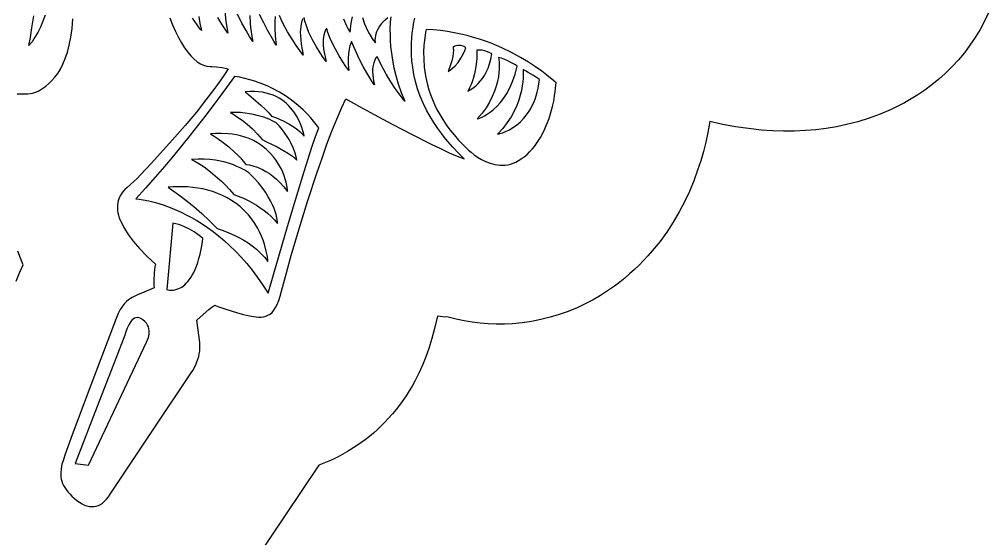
# Model space of a CAD drawing. Extents: x 0 to 500, y 0 to 300.
# Drawn here: x 61.8 to 152.7, y 137.7 to 186.4 of the extents above; entities that cross this region are included whole.
import ezdxf

# ---------------------------------------------------------------- set-up
doc = ezdxf.new("R2010")
doc.units = 0
doc.layers.add('Nível Padrão', color=18, linetype='CONTINUOUS')

msp = doc.modelspace()

# ---------------------------------------------------------------- linework, layer by layer
at = {"layer": 'Nível Padrão'}
for points in [[(61.624, 179.436), (62.15, 179.409), (62.636, 179.428), (63.073, 179.492), (63.27, 179.541), (63.452, 179.602), (63.618, 179.673), (63.767, 179.756), (64.049, 179.943), (64.333, 180.153), (64.618, 180.392), (64.898, 180.665), (65.173, 180.977), (65.438, 181.335), (65.692, 181.743), (65.929, 182.206), (66.149, 182.73), (66.347, 183.321), (66.521, 183.983), (66.667, 184.722), (66.784, 185.544), (66.867, 186.453)], [(64.253, 186.801), (64.043, 186.227), (63.815, 185.689), (63.569, 185.189), (63.307, 184.729), (63.03, 184.313), (62.738, 183.942), (62.883, 184.713), (63.027, 185.599), (63.186, 186.75)], [(75.939, 186.549), (76.214, 185.882), (76.491, 185.267), (76.772, 184.704), (77.056, 184.194), (77.342, 183.736), (77.632, 183.33), (77.925, 182.977), (78.22, 182.677), (78.518, 182.43), (78.818, 182.237), (79.121, 182.097), (79.426, 182.011), (79.734, 181.979), (79.899, 181.976), (80.316, 181.953), (80.867, 181.889), (81.157, 181.834), (81.436, 181.762), (81.095, 181.248), (80.674, 180.642), (80.089, 179.834), (79.344, 178.848), (78.441, 177.709), (77.385, 176.439), (76.178, 175.062), (74.24, 172.915), (73.218, 171.812), (72.897, 171.488), (72.618, 171.229), (71.941, 170.639), (71.726, 170.436), (71.528, 170.21), (71.353, 169.959), (71.208, 169.681), (71.102, 169.373), (71.042, 169.033), (71.034, 168.66), (71.053, 168.46), (71.088, 168.251), (71.14, 168.032), (71.21, 167.803), (71.407, 167.316), (71.687, 166.787), (72.058, 166.213), (72.527, 165.593), (73.101, 164.924), (73.788, 164.204), (74.596, 163.432), (74.562, 163.195), (74.496, 162.616), (74.448, 161.891), (74.448, 161.535), (74.472, 161.216), (73.617, 160.851), (72.937, 160.553), (72.434, 160.321), (72.263, 160.227), (72.082, 160.106), (71.892, 159.949), (71.697, 159.75), (71.501, 159.498), (71.305, 159.187), (71.112, 158.809), (70.926, 158.355), (68.306, 151.446), (66.685, 147.107), (66.119, 145.536), (65.938, 145.003), (65.84, 144.678), (65.756, 144.261), (65.72, 143.859), (65.722, 143.662), (65.739, 143.467), (65.773, 143.272), (65.824, 143.079), (65.894, 142.885), (65.984, 142.69), (66.095, 142.494), (66.227, 142.297), (66.383, 142.096), (66.563, 141.893), (66.769, 141.686), (67.001, 141.475), (67.245, 141.276), (67.485, 141.106), (67.722, 140.966), (67.954, 140.855), (68.182, 140.775), (68.405, 140.723), (68.624, 140.702), (68.839, 140.71), (69.048, 140.748), (69.252, 140.816), (69.451, 140.914), (69.645, 141.042), (69.833, 141.2), (70.015, 141.389), (70.191, 141.607), (70.361, 141.856), (71.923, 144.228), (74.491, 148.074), (77.953, 153.237), (78.107, 153.474), (78.26, 153.749), (78.43, 154.108), (78.59, 154.538), (78.658, 154.775), (78.714, 155.024), (78.755, 155.283), (78.777, 155.551), (78.777, 155.825), (78.752, 156.105), (78.548, 157.712), (78.498, 158.194), (79.071, 158.725), (79.612, 159.183), (79.896, 159.401), (80.17, 159.588), (80.456, 159.479), (81.193, 159.216), (82.195, 158.899), (82.737, 158.752), (83.276, 158.628), (83.791, 158.532), (84.038, 158.5), (84.278, 158.483), (84.509, 158.485), (84.732, 158.51), (84.946, 158.563), (85.152, 158.647), (85.348, 158.766), (85.535, 158.924), (85.712, 159.124), (85.878, 159.372), (86.034, 159.67), (86.18, 160.023), (86.314, 160.434), (86.436, 160.908), (86.785, 162.281), (87.334, 164.26), (88.042, 166.667), (88.865, 169.326), (89.761, 172.06), (90.223, 173.4), (90.688, 174.693), (91.149, 175.916), (91.603, 177.047), (92.042, 178.065), (92.462, 178.948), (93.739, 178.237), (95.117, 177.482), (96.792, 176.582), (98.62, 175.624), (100.454, 174.7), (101.328, 174.278), (102.148, 173.898), (102.898, 173.571), (103.557, 173.309), (103.418, 173.439), (103.04, 173.816), (102.486, 174.414), (101.814, 175.209), (101.454, 175.673), (101.088, 176.177), (100.723, 176.719), (100.367, 177.295), (100.028, 177.902), (99.713, 178.537), (99.429, 179.198), (99.186, 179.881), (98.989, 180.566), (98.838, 181.234), (98.728, 181.88), (98.655, 182.501), (98.615, 183.093), (98.602, 183.653), (98.612, 184.177), (98.64, 184.661), (98.683, 185.102), (98.734, 185.496), (98.847, 186.128), (98.941, 186.529)], [(78.669, 186.669), (78.779, 186.032), (78.923, 185.347), (78.807, 185.486), (78.503, 185.884), (78.078, 186.515)], [(81.098, 187.175), (81.211, 186.21), (81.297, 185.679), (81.406, 185.117), (81.129, 185.492), (80.825, 185.954), (80.448, 186.592)], [(83.444, 186.762), (83.475, 186.039), (83.512, 185.643), (83.567, 185.227), (83.64, 184.792), (83.735, 184.34), (83.433, 184.808), (83.108, 185.35), (82.715, 186.058), (82.29, 186.903)], [(152.735, 187.028), (152.355, 186.232), (151.936, 185.457), (151.481, 184.705), (150.988, 183.977), (150.46, 183.274), (149.897, 182.599), (149.3, 181.951), (148.671, 181.333), (148.059, 180.785), (147.422, 180.265), (146.763, 179.775), (146.082, 179.314), (145.476, 178.94), (144.857, 178.587), (144.226, 178.256), (143.583, 177.948), (142.569, 177.516), (141.535, 177.136), (140.483, 176.809), (139.415, 176.536), (138.457, 176.337), (137.493, 176.178), (136.523, 176.058), (135.549, 175.977), (134.524, 175.933), (133.499, 175.927), (132.474, 175.959), (131.45, 176.028), (130.227, 176.158), (129.011, 176.334), (127.802, 176.557), (126.602, 176.827), (126.41, 175.788), (126.214, 174.892), (125.988, 174.004), (125.733, 173.123), (125.449, 172.251), (125.081, 171.252), (124.672, 170.269), (124.22, 169.306), (123.728, 168.362), (123.164, 167.394), (122.553, 166.457), (121.895, 165.552), (121.192, 164.681), (120.793, 164.225), (120.381, 163.782), (119.957, 163.351), (119.52, 162.933), (119.072, 162.527), (118.611, 162.135), (118.139, 161.756), (117.656, 161.391), (117.01, 160.937), (116.345, 160.511), (115.663, 160.113), (114.964, 159.744), (114.151, 159.361), (113.32, 159.018), (112.475, 158.718), (111.617, 158.46), (110.747, 158.245), (109.867, 158.073), (108.978, 157.945), (108.083, 157.861), (107.322, 157.826), (106.561, 157.822), (105.802, 157.85), (105.044, 157.909), (104.29, 158), (103.54, 158.121), (102.795, 158.274), (102.056, 158.458), (101.561, 158.509), (101.069, 158.575), (100.772, 157.407), (100.526, 156.467), (100.24, 155.539), (99.961, 154.753), (99.649, 153.981), (99.305, 153.222), (98.927, 152.479), (98.668, 152.012), (98.395, 151.553), (98.108, 151.103), (97.807, 150.663), (97.493, 150.231), (97.165, 149.81), (96.825, 149.398), (96.472, 148.997), (96.13, 148.632), (95.778, 148.277), (95.416, 147.934), (95.044, 147.603), (94.663, 147.283), (94.272, 146.975), (93.465, 146.395), (92.623, 145.865), (92.191, 145.62), (91.751, 145.387), (91.304, 145.167), (90.85, 144.96), (90.389, 144.768), (89.922, 144.588), (86.729, 139.826), (84.185, 136.014)], [(85.841, 186.684), (85.811, 186.199), (85.807, 185.59), (85.841, 184.853), (85.926, 183.982), (85.696, 184.366), (85.118, 185.391), (84.753, 186.082), (84.364, 186.862)], [(88.439, 186.465), (88.345, 186.269), (88.257, 185.956), (88.223, 185.747), (88.2, 185.5), (88.19, 185.212), (88.197, 184.879), (88.224, 184.5), (88.274, 184.071), (88.35, 183.588), (88.455, 183.05), (88.141, 183.476), (87.81, 183.953), (87.414, 184.557), (86.994, 185.251), (86.589, 185.999), (86.405, 186.381), (86.24, 186.763)], [(96.676, 186.638), (96.63, 186.168), (96.599, 185.424), (96.6, 184.959), (96.62, 184.438), (96.662, 183.865), (96.732, 183.243), (96.833, 182.578), (96.971, 181.871), (97.15, 181.129), (97.374, 180.355), (97.65, 179.552), (97.981, 178.725), (97.729, 179.045), (97.448, 179.424), (97.094, 179.929), (96.689, 180.547), (96.255, 181.264), (95.815, 182.066), (95.392, 182.937), (95.28, 182.788), (95.177, 182.594), (95.074, 182.315), (94.995, 181.945), (94.972, 181.725), (94.965, 181.481), (94.975, 181.212), (95.006, 180.917), (95.062, 180.597), (95.144, 180.25), (94.94, 180.554), (94.71, 180.916), (94.419, 181.401), (94.084, 181.999), (93.722, 182.696), (93.35, 183.48), (92.987, 184.341), (92.915, 184.152), (92.847, 183.923), (92.776, 183.61), (92.715, 183.216), (92.679, 182.747), (92.682, 182.205), (92.738, 181.597), (92.463, 181.988), (92.174, 182.423), (91.832, 182.971), (91.474, 183.596), (91.136, 184.261), (90.986, 184.599), (90.854, 184.932), (90.746, 185.259), (90.665, 185.573), (90.636, 185.539), (90.565, 185.43), (90.476, 185.231), (90.394, 184.93), (90.363, 184.738), (90.343, 184.515), (90.336, 184.26), (90.346, 183.971), (90.375, 183.647), (90.428, 183.286), (90.506, 182.886), (90.613, 182.446), (90.334, 182.838), (90.041, 183.277), (89.697, 183.835), (89.337, 184.479), (89, 185.175), (88.851, 185.533), (88.723, 185.891), (88.618, 186.246), (88.543, 186.593)], [(92.228, 186.451), (92.52, 185.807), (92.682, 185.502), (92.857, 185.215), (92.882, 185.501), (92.923, 185.814), (92.992, 186.201), (93.096, 186.63)], [(94.014, 186.573), (94.223, 185.989), (94.494, 185.374), (94.653, 185.066), (94.83, 184.763), (95.025, 184.469), (95.239, 184.191), (95.23, 184.255), (95.221, 184.435), (95.239, 184.709), (95.311, 185.059), (95.377, 185.255), (95.466, 185.463), (95.583, 185.679), (95.731, 185.902), (95.913, 186.128), (96.133, 186.355), (96.394, 186.58)], [(61.558, 161.854), (61.866, 162.624), (62.213, 163.378), (61.948, 164.017), (61.714, 164.667)]]:
    msp.add_lwpolyline(points, dxfattribs=at)
for points in [[(112.176, 180.447), (111.954, 180.649), (111.306, 181.186), (110.831, 181.547), (110.259, 181.951), (109.595, 182.385), (108.841, 182.837), (108.001, 183.292), (107.079, 183.737), (106.077, 184.159), (105.548, 184.358), (105, 184.545), (104.434, 184.72), (103.851, 184.881), (103.25, 185.027), (102.632, 185.155), (101.998, 185.263), (101.348, 185.351), (100.683, 185.417), (100.002, 185.459), (99.941, 185.198), (99.883, 184.888), (99.823, 184.469), (99.774, 183.954), (99.749, 183.35), (99.758, 182.668), (99.816, 181.917), (99.867, 181.52), (99.934, 181.108), (100.02, 180.685), (100.125, 180.25), (100.252, 179.806), (100.401, 179.353), (100.575, 178.892), (100.775, 178.426), (101.002, 177.954), (101.258, 177.479), (101.545, 177.001), (101.864, 176.522), (102.217, 176.043), (102.604, 175.565), (103.029, 175.09), (103.492, 174.618), (103.613, 174.485), (103.954, 174.15), (104.198, 173.938), (104.485, 173.711), (104.812, 173.482), (105.175, 173.263), (105.57, 173.066), (105.993, 172.903), (106.441, 172.787), (106.672, 172.749), (106.908, 172.728), (107.149, 172.724), (107.393, 172.74), (107.64, 172.776), (107.889, 172.834), (108.141, 172.915), (108.395, 173.022), (108.65, 173.155), (108.906, 173.316), (109.185, 173.523), (109.449, 173.744), (109.696, 173.98), (109.928, 174.229), (110.145, 174.489), (110.348, 174.758), (110.537, 175.036), (110.713, 175.321), (111.025, 175.905), (111.29, 176.5), (111.512, 177.093), (111.693, 177.673), (111.838, 178.228), (111.951, 178.747), (112.036, 179.218), (112.097, 179.629), (112.162, 180.227), (112.176, 180.447)], [(102.047, 181.521), (102.241, 181.654), (102.45, 181.823), (102.702, 182.062), (102.977, 182.373), (103.25, 182.757), (103.379, 182.977), (103.5, 183.215), (103.608, 183.473), (103.703, 183.75), (103.616, 183.811), (103.513, 183.867), (103.373, 183.921), (103.201, 183.959), (102.999, 183.969), (102.771, 183.935), (102.519, 183.845), (102.538, 183.691), (102.544, 183.501), (102.531, 183.24), (102.486, 182.91), (102.399, 182.511), (102.257, 182.048), (102.047, 181.521)], [(103.895, 179.652), (103.976, 179.691), (104.192, 179.818), (104.505, 180.044), (104.685, 180.2), (104.875, 180.385), (105.07, 180.603), (105.264, 180.854), (105.453, 181.14), (105.632, 181.463), (105.797, 181.825), (105.941, 182.228), (106.06, 182.672), (106.15, 183.16), (106.02, 183.231), (105.684, 183.378), (105.466, 183.45), (105.229, 183.503), (104.984, 183.525), (104.74, 183.505), (104.746, 183.141), (104.731, 182.732), (104.686, 182.212), (104.594, 181.614), (104.526, 181.295), (104.441, 180.967), (104.337, 180.635), (104.213, 180.303), (104.066, 179.974), (103.895, 179.652)], [(104.776, 177.061), (104.899, 177.1), (105.231, 177.238), (105.458, 177.355), (105.717, 177.51), (106, 177.706), (106.302, 177.948), (106.614, 178.239), (106.931, 178.585), (107.244, 178.988), (107.549, 179.454), (107.836, 179.986), (108.1, 180.589), (108.334, 181.266), (108.438, 181.634), (108.531, 182.022), (108.363, 182.127), (107.937, 182.37), (107.664, 182.509), (107.371, 182.641), (107.071, 182.751), (106.781, 182.828), (106.802, 182.696), (106.836, 182.326), (106.844, 182.062), (106.838, 181.751), (106.812, 181.399), (106.761, 181.008), (106.68, 180.585), (106.562, 180.133), (106.403, 179.656), (106.195, 179.159), (105.935, 178.647), (105.615, 178.123), (105.231, 177.593), (104.776, 177.061)], [(89.911, 176.229), (89.794, 176.401), (89.44, 176.864), (89.171, 177.178), (88.842, 177.533), (88.45, 177.919), (87.995, 178.326), (87.477, 178.742), (86.894, 179.158), (86.247, 179.563), (85.534, 179.946), (85.153, 180.126), (84.755, 180.298), (84.34, 180.458), (83.909, 180.607), (83.46, 180.743), (82.995, 180.864), (82.512, 180.969), (82.013, 181.057), (81.263, 180.01), (80.39, 178.825), (79.242, 177.309), (77.862, 175.544), (76.294, 173.613), (75.452, 172.611), (74.579, 171.599), (73.681, 170.586), (72.762, 169.583), (73.083, 169.548), (73.464, 169.486), (73.974, 169.382), (74.599, 169.223), (75.326, 168.998), (76.14, 168.696), (76.576, 168.513), (77.029, 168.307), (77.497, 168.076), (77.979, 167.819), (78.472, 167.535), (78.975, 167.222), (79.487, 166.878), (80.005, 166.503), (80.529, 166.095), (81.055, 165.653), (81.583, 165.175), (82.111, 164.66), (82.637, 164.106), (83.16, 163.513), (83.677, 162.878), (84.188, 162.201), (84.689, 161.48), (85.18, 160.713), (85.71, 162.583), (86.986, 166.992), (87.759, 169.587), (88.543, 172.141), (89.28, 174.43), (89.612, 175.404), (89.911, 176.229)], [(110.62, 180.756), (110.063, 181.128), (109.558, 181.437), (109.306, 181.577), (109.075, 181.691), (109.087, 181.549), (109.095, 181.15), (109.084, 180.867), (109.057, 180.535), (109.007, 180.159), (108.93, 179.744), (108.82, 179.295), (108.672, 178.817), (108.481, 178.315), (108.241, 177.795), (107.948, 177.261), (107.594, 176.718), (107.177, 176.172), (106.69, 175.627), (106.839, 175.662), (107.236, 175.792), (107.504, 175.906), (107.807, 176.057), (108.133, 176.253), (108.475, 176.496), (108.822, 176.792), (109.165, 177.146), (109.496, 177.563), (109.653, 177.796), (109.803, 178.047), (109.946, 178.316), (110.079, 178.604), (110.202, 178.911), (110.314, 179.237), (110.412, 179.585), (110.497, 179.953), (110.567, 180.344), (110.62, 180.756)], [(83.029, 179.6), (83.34, 179.347), (84.065, 178.737), (84.484, 178.368), (84.889, 177.992), (85.239, 177.639), (85.497, 177.337), (85.852, 177.206), (86.234, 177.047), (86.698, 176.83), (87.202, 176.558), (87.706, 176.234), (87.945, 176.054), (88.169, 175.861), (88.372, 175.657), (88.549, 175.442), (88.51, 175.641), (88.453, 175.869), (88.365, 176.162), (88.241, 176.508), (88.075, 176.89), (87.863, 177.296), (87.599, 177.71), (87.279, 178.118), (87.096, 178.315), (86.897, 178.505), (86.681, 178.687), (86.448, 178.859), (86.197, 179.018), (85.928, 179.163), (85.639, 179.292), (85.331, 179.403), (85.002, 179.495), (84.652, 179.566), (84.28, 179.614), (83.886, 179.637), (83.47, 179.633), (83.029, 179.6)], [(81.648, 177.677), (81.963, 177.48), (82.307, 177.248), (82.734, 176.939), (83.21, 176.563), (83.704, 176.13), (84.182, 175.648), (84.405, 175.392), (84.612, 175.127), (85.034, 174.931), (86.008, 174.444), (86.564, 174.139), (87.095, 173.818), (87.543, 173.5), (87.72, 173.348), (87.856, 173.204), (87.803, 173.508), (87.711, 173.856), (87.552, 174.305), (87.31, 174.836), (87.152, 175.124), (86.967, 175.425), (86.752, 175.736), (86.506, 176.053), (86.226, 176.375), (85.91, 176.698), (85.613, 176.863), (85.253, 177.03), (84.763, 177.219), (84.149, 177.404), (83.799, 177.487), (83.42, 177.559), (83.015, 177.618), (82.584, 177.659), (82.128, 177.68), (81.648, 177.677)], [(79.764, 175.661), (80.105, 175.451), (80.482, 175.201), (80.95, 174.864), (81.477, 174.448), (82.028, 173.961), (82.303, 173.693), (82.57, 173.409), (82.827, 173.112), (83.07, 172.802), (83.164, 172.793), (83.429, 172.75), (83.835, 172.645), (84.083, 172.562), (84.355, 172.452), (84.649, 172.314), (84.96, 172.144), (85.285, 171.939), (85.621, 171.694), (85.963, 171.408), (86.309, 171.076), (86.655, 170.695), (86.998, 170.261), (86.991, 170.372), (86.954, 170.68), (86.859, 171.146), (86.781, 171.428), (86.679, 171.736), (86.548, 172.064), (86.386, 172.41), (86.19, 172.767), (85.955, 173.132), (85.678, 173.5), (85.356, 173.865), (84.986, 174.224), (84.564, 174.572), (84.19, 174.826), (83.8, 175.041), (83.4, 175.219), (82.995, 175.363), (82.59, 175.477), (82.192, 175.563), (81.805, 175.626), (81.436, 175.668), (80.771, 175.704), (80.241, 175.698), (79.89, 175.674), (79.764, 175.661)], [(77.989, 173.264), (78.309, 173.102), (78.682, 172.883), (79.172, 172.559), (79.762, 172.118), (80.432, 171.55), (80.792, 171.215), (81.165, 170.844), (81.55, 170.436), (81.943, 169.99), (82.374, 169.831), (82.848, 169.629), (83.436, 169.34), (84.094, 168.963), (84.437, 168.74), (84.78, 168.494), (85.12, 168.224), (85.45, 167.93), (85.766, 167.612), (86.061, 167.269), (86.056, 167.368), (86.018, 167.649), (85.918, 168.093), (85.834, 168.369), (85.723, 168.677), (85.58, 169.016), (85.402, 169.383), (85.184, 169.774), (84.923, 170.188), (84.614, 170.621), (84.254, 171.072), (83.839, 171.537), (83.365, 172.014), (83.27, 172.08), (82.992, 172.251), (82.539, 172.488), (82.251, 172.619), (81.922, 172.751), (81.554, 172.88), (81.149, 173), (80.707, 173.107), (80.23, 173.195), (79.718, 173.26), (79.173, 173.296), (78.596, 173.299), (77.989, 173.264)], [(75.787, 170.671), (76.271, 170.334), (76.801, 169.948), (77.458, 169.45), (78.19, 168.863), (78.949, 168.21), (79.685, 167.517), (80.029, 167.162), (80.348, 166.806), (80.485, 166.767), (80.86, 166.644), (81.421, 166.429), (82.114, 166.114), (82.494, 165.917), (82.887, 165.692), (83.287, 165.437), (83.687, 165.153), (84.08, 164.838), (84.46, 164.49), (84.82, 164.11), (85.153, 163.696), (85.143, 163.818), (85.098, 164.158), (84.999, 164.674), (84.824, 165.325), (84.702, 165.688), (84.553, 166.07), (84.375, 166.464), (84.165, 166.867), (83.922, 167.273), (83.641, 167.677), (83.321, 168.073), (82.958, 168.457), (82.567, 168.814), (82.162, 169.135), (81.744, 169.422), (81.316, 169.675), (80.877, 169.897), (80.43, 170.088), (79.976, 170.251), (79.517, 170.386), (79.052, 170.496), (78.585, 170.582), (78.115, 170.645), (77.645, 170.686), (77.176, 170.708), (76.709, 170.712), (76.246, 170.699), (75.787, 170.671)], [(79.06, 165.842), (78.834, 166.034), (78.57, 166.236), (78.222, 166.475), (77.802, 166.724), (77.322, 166.958), (77.063, 167.061), (76.794, 167.151), (76.516, 167.224), (76.231, 167.278), (75.665, 161.07), (75.778, 161.04), (75.91, 161.018), (76.084, 161.007), (76.293, 161.019), (76.531, 161.064), (76.79, 161.154), (77.066, 161.3), (77.351, 161.514), (77.495, 161.649), (77.638, 161.806), (77.781, 161.985), (77.922, 162.188), (78.061, 162.416), (78.196, 162.671), (78.327, 162.954), (78.453, 163.267), (78.573, 163.61), (78.687, 163.986), (78.793, 164.396), (78.891, 164.841), (78.981, 165.322), (79.06, 165.842)], [(67.065, 144.759), (68.335, 144.586), (73.77, 156.123), (73.872, 156.337), (73.953, 156.574), (74.012, 156.869), (74.025, 157.033), (74.02, 157.203), (73.994, 157.378), (73.944, 157.554), (73.866, 157.73), (73.755, 157.902), (73.607, 158.068), (73.42, 158.226), (73.241, 158.337), (73.073, 158.403), (72.918, 158.427), (72.774, 158.412), (72.64, 158.365), (72.517, 158.288), (72.404, 158.185), (72.299, 158.061), (72.117, 157.765), (71.965, 157.432), (71.84, 157.096), (71.738, 156.788), (70.905, 154.59), (69.31, 150.49), (67.065, 144.759)]]:
    msp.add_lwpolyline(points, close=True, dxfattribs=at)

doc.saveas('drawing.dxf')
